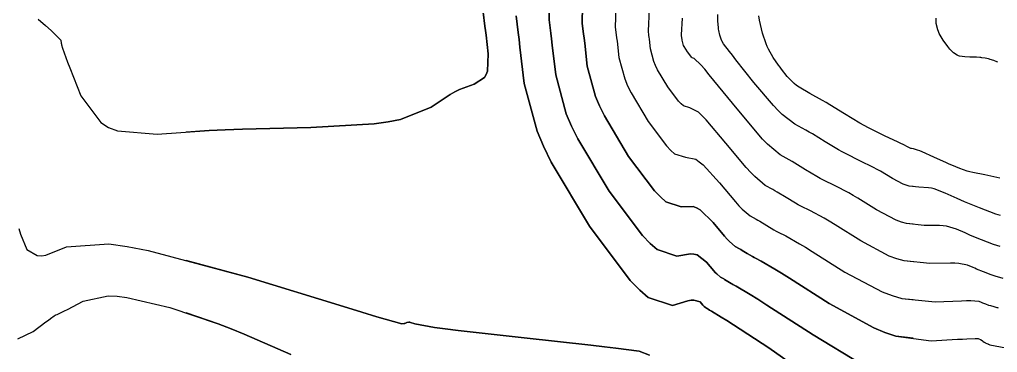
# Model space of a CAD drawing. Header units: metres. Extents: x 837476 to 838477, y 1189012 to 1191014.
# Drawn here: x 837813.5 to 837880.7, y 1190298.2 to 1190321.2 of the extents above; entities that cross this region are included whole.
import ezdxf

# ---------------------------------------------------------------- set-up
doc = ezdxf.new("R2010")
doc.units = ezdxf.units.M
doc.header["$LTSCALE"] = 0.3
doc.layers.add('COTAS 10', color=1, linetype='Continuous')
doc.layers.add('COTAS INT', color=252, linetype='Continuous')

msp = doc.modelspace()

# ---------------------------------------------------------------- linework, layer by layer
at = {"layer": 'COTAS 10'}
for points in [[(837871.373, 1190297.422), (837868.052, 1190299.442), (837864.865, 1190301.492), (837864.237, 1190301.893), (837863.719, 1190302.221), (837862.763, 1190302.803), (837862.529, 1190302.919), (837862.465, 1190302.953), (837862.401, 1190302.989), (837862.175, 1190303.125), (837861.961, 1190303.257), (837861.905, 1190303.29), (837861.851, 1190303.321), (837861.666, 1190303.422), (837861.415, 1190303.634), (837861.318, 1190303.735), (837861.21, 1190303.856), (837860.721, 1190304.446), (837860.062, 1190304.942), (837859.847, 1190305.003), (837859.616, 1190305.032), (837858.665, 1190304.859), (837857.315, 1190305.309), (837856.834, 1190305.73), (837856.306, 1190306.28), (837854.01, 1190309.334), (837851.866, 1190312.932), (837851.434, 1190313.824), (837851.072, 1190314.671), (837850.346, 1190317.356), (837850.113, 1190319.392), (837850.062, 1190319.83), (837850.016, 1190320.214), (837849.899, 1190321.147), (837849.879, 1190322.238)], [(837849.879, 1190322.238), (837849.899, 1190321.147), (837850.016, 1190320.214), (837850.062, 1190319.83), (837850.113, 1190319.392), (837850.346, 1190317.356), (837851.072, 1190314.671), (837851.434, 1190313.824), (837851.866, 1190312.932), (837854.01, 1190309.334), (837856.306, 1190306.28), (837856.834, 1190305.73), (837857.315, 1190305.309), (837858.665, 1190304.859), (837859.616, 1190305.032), (837859.847, 1190305.003), (837860.062, 1190304.942), (837860.721, 1190304.446), (837861.21, 1190303.856), (837861.318, 1190303.735), (837861.415, 1190303.634), (837861.666, 1190303.422), (837861.851, 1190303.321), (837861.905, 1190303.29), (837861.961, 1190303.257), (837862.175, 1190303.125), (837862.401, 1190302.989), (837862.465, 1190302.953), (837862.529, 1190302.919), (837862.763, 1190302.803), (837863.719, 1190302.221), (837864.237, 1190301.893), (837864.865, 1190301.492), (837868.052, 1190299.442), (837871.373, 1190297.422)], [(837874.923, 1190309.659), (837874.642, 1190309.689), (837874.447, 1190309.746), (837874.248, 1190309.819), (837873.495, 1190310.217), (837872.679, 1190310.709), (837872.44, 1190310.841), (837872.196, 1190310.971), (837871.265, 1190311.428), (837870.309, 1190311.9), (837870.048, 1190312.04), (837869.789, 1190312.184), (837868.868, 1190312.739), (837867.996, 1190313.278), (837867.768, 1190313.413), (837867.546, 1190313.541), (837866.794, 1190313.95), (837865.926, 1190314.616), (837865.632, 1190314.905), (837865.314, 1190315.24), (837863.969, 1190316.83), (837862.738, 1190318.385), (837862.493, 1190318.698), (837862.288, 1190318.96), (837861.893, 1190319.48), (837861.774, 1190319.686), (837861.745, 1190319.749), (837861.717, 1190319.816), (837861.627, 1190320.079), (837861.558, 1190320.4), (837861.543, 1190320.503), (837861.53, 1190320.611), (837861.498, 1190321.051), (837861.492, 1190321.511)], [(837880.929, 1190307.652), (837880.614, 1190307.759), (837879.499, 1190308.182), (837878.465, 1190308.613), (837878.202, 1190308.726), (837877.949, 1190308.836), (837877.119, 1190309.209), (837876.377, 1190309.488), (837876.18, 1190309.538), (837875.986, 1190309.576), (837875.316, 1190309.618), (837874.642, 1190309.689), (837874.447, 1190309.746), (837874.248, 1190309.819), (837873.495, 1190310.217), (837872.679, 1190310.709), (837872.44, 1190310.841), (837872.196, 1190310.971), (837871.265, 1190311.428), (837870.309, 1190311.9), (837870.048, 1190312.04), (837869.789, 1190312.184), (837868.868, 1190312.739), (837867.996, 1190313.278), (837867.768, 1190313.413), (837867.546, 1190313.541), (837866.794, 1190313.95), (837865.926, 1190314.616), (837865.632, 1190314.905), (837865.314, 1190315.24), (837863.969, 1190316.83), (837862.738, 1190318.385), (837862.493, 1190318.698), (837862.288, 1190318.96), (837861.893, 1190319.48), (837861.774, 1190319.686), (837861.745, 1190319.749), (837861.717, 1190319.816), (837861.627, 1190320.079), (837861.558, 1190320.4), (837861.543, 1190320.503), (837861.53, 1190320.611), (837861.498, 1190321.051), (837861.492, 1190321.511)], [(837813.357, 1190299.169), (837814.41, 1190299.673), (837815.291, 1190300.332), (837815.464, 1190300.461), (837815.606, 1190300.568), (837815.864, 1190300.759), (837815.929, 1190300.796), (837815.949, 1190300.805), (837815.971, 1190300.814), (837816.057, 1190300.842), (837816.389, 1190300.999), (837816.565, 1190301.089), (837816.778, 1190301.198), (837817.85, 1190301.763), (837819.562, 1190302.119), (837820.177, 1190302.098), (837820.854, 1190302.025), (837823.81, 1190301.326), (837827.128, 1190300.196), (837828.033, 1190299.851), (837828.931, 1190299.492), (837832.126, 1190298.078)], [(837832.126, 1190298.078), (837828.931, 1190299.492), (837828.033, 1190299.851), (837827.128, 1190300.196), (837824.923, 1190300.947)]]:
    msp.add_lwpolyline(points, dxfattribs=at)
at = {"layer": 'COTAS INT'}
for points in [[(837874.923, 1190299.203), (837873.732, 1190299.361), (837872.987, 1190299.605), (837872.211, 1190299.915), (837869.14, 1190301.597), (837866.428, 1190303.336), (837865.878, 1190303.683), (837865.414, 1190303.971), (837864.464, 1190304.528), (837864.085, 1190304.715), (837863.981, 1190304.77), (837863.879, 1190304.828), (837863.514, 1190305.047), (837863.168, 1190305.261), (837863.078, 1190305.314), (837862.99, 1190305.365), (837862.692, 1190305.528), (837862.286, 1190305.87), (837862.13, 1190306.034), (837861.955, 1190306.228), (837861.165, 1190307.181), (837860.273, 1190308.047), (837860.033, 1190308.186), (837859.796, 1190308.282), (837858.965, 1190308.265), (837857.919, 1190308.614), (837857.546, 1190308.94), (837857.137, 1190309.366), (837855.358, 1190311.733), (837853.696, 1190314.522), (837853.361, 1190315.213), (837853.08, 1190315.87), (837852.518, 1190317.951), (837852.337, 1190319.529), (837852.298, 1190319.868), (837852.262, 1190320.166), (837852.171, 1190320.889), (837852.183, 1190322.107)], [(837852.183, 1190322.107), (837852.171, 1190320.889), (837852.262, 1190320.166), (837852.298, 1190319.868), (837852.337, 1190319.529), (837852.518, 1190317.951), (837853.08, 1190315.87), (837853.361, 1190315.213), (837853.696, 1190314.522), (837855.358, 1190311.733), (837857.137, 1190309.366), (837857.546, 1190308.94), (837857.919, 1190308.614), (837858.965, 1190308.265), (837859.796, 1190308.282), (837860.033, 1190308.186), (837860.273, 1190308.047), (837861.165, 1190307.181), (837861.955, 1190306.228), (837862.13, 1190306.034), (837862.286, 1190305.87), (837862.692, 1190305.528), (837862.99, 1190305.365), (837863.078, 1190305.314), (837863.168, 1190305.261), (837863.514, 1190305.047), (837863.879, 1190304.828), (837863.981, 1190304.77), (837864.085, 1190304.715), (837864.464, 1190304.528), (837865.414, 1190303.971), (837865.878, 1190303.683), (837866.428, 1190303.336), (837869.14, 1190301.597), (837872.211, 1190299.915), (837872.987, 1190299.605), (837873.732, 1190299.361), (837876.153, 1190299.04), (837877.966, 1190299.135), (837878.327, 1190299.154), (837878.626, 1190299.17), (837879.198, 1190299.199), (837879.358, 1190299.191), (837879.399, 1190299.183), (837879.438, 1190299.173), (837879.563, 1190299.118), (837879.671, 1190299.047), (837879.699, 1190299.028), (837879.726, 1190299.009), (837879.815, 1190298.939), (837879.894, 1190298.881), (837879.914, 1190298.869), (837879.934, 1190298.859), (837879.997, 1190298.836), (837880.064, 1190298.817), (837880.086, 1190298.809), (837880.109, 1190298.799), (837880.202, 1190298.755), (837881.296, 1190298.541)], [(837854.486, 1190321.976), (837854.444, 1190320.631), (837854.508, 1190320.118), (837854.533, 1190319.907), (837854.562, 1190319.665), (837854.69, 1190318.546), (837855.089, 1190317.069), (837855.288, 1190316.603), (837855.526, 1190316.112), (837856.705, 1190314.133), (837857.968, 1190312.453), (837858.258, 1190312.151), (837858.523, 1190311.919), (837859.266, 1190311.672), (837859.975, 1190311.532), (837860.219, 1190311.369), (837860.483, 1190311.152), (837861.609, 1190309.917), (837862.699, 1190308.601), (837862.941, 1190308.333), (837863.157, 1190308.106), (837863.718, 1190307.633), (837864.129, 1190307.409), (837864.251, 1190307.339), (837864.375, 1190307.265), (837864.852, 1190306.97), (837865.356, 1190306.667), (837865.498, 1190306.588), (837865.641, 1190306.511), (837866.164, 1190306.253), (837867.109, 1190305.721), (837867.518, 1190305.472), (837867.991, 1190305.179), (837870.229, 1190303.752), (837872.796, 1190302.395), (837873.476, 1190302.146), (837874.142, 1190301.953), (837876.438, 1190301.711), (837878.243, 1190301.791), (837878.6, 1190301.801), (837878.895, 1190301.804), (837879.446, 1190301.772), (837879.605, 1190301.701), (837879.654, 1190301.679), (837879.705, 1190301.658), (837879.904, 1190301.575), (837880.118, 1190301.493), (837880.24, 1190301.453), (837880.465, 1190301.388), (837880.672, 1190301.334), (837880.721, 1190301.32), (837880.767, 1190301.308)], [(837854.486, 1190321.976), (837854.444, 1190320.631), (837854.508, 1190320.118), (837854.533, 1190319.907), (837854.562, 1190319.665), (837854.69, 1190318.546), (837855.089, 1190317.069), (837855.288, 1190316.603), (837855.526, 1190316.112), (837856.705, 1190314.133), (837857.968, 1190312.453), (837858.258, 1190312.151), (837858.523, 1190311.919), (837859.266, 1190311.672), (837859.975, 1190311.532), (837860.219, 1190311.369), (837860.483, 1190311.152), (837861.609, 1190309.917), (837862.699, 1190308.601), (837862.941, 1190308.333), (837863.157, 1190308.106), (837863.718, 1190307.633), (837864.129, 1190307.409), (837864.251, 1190307.339), (837864.375, 1190307.265), (837864.852, 1190306.97), (837865.356, 1190306.667), (837865.498, 1190306.588), (837865.641, 1190306.511), (837866.164, 1190306.253), (837867.109, 1190305.721), (837867.518, 1190305.472), (837867.991, 1190305.179), (837870.229, 1190303.752), (837872.796, 1190302.395), (837873.476, 1190302.146), (837874.142, 1190301.953), (837874.923, 1190301.871)], [(837874.923, 1190304.467), (837874.309, 1190304.532), (837873.799, 1190304.68), (837873.28, 1190304.87), (837871.318, 1190305.907), (837869.554, 1190307.022), (837869.159, 1190307.262), (837868.805, 1190307.471), (837867.864, 1190307.978), (837867.197, 1190308.307), (837867.015, 1190308.405), (837866.834, 1190308.506), (837866.191, 1190308.893), (837865.582, 1190309.27), (837865.423, 1190309.364), (837865.268, 1190309.453), (837864.743, 1190309.739), (837864.027, 1190310.342), (837863.752, 1190310.631), (837863.444, 1190310.974), (837862.053, 1190312.653), (837860.694, 1190314.257), (837860.405, 1190314.552), (837860.154, 1190314.783), (837859.566, 1190315.078), (837859.127, 1190315.224), (837858.971, 1190315.361), (837858.799, 1190315.54), (837858.053, 1190316.533), (837857.356, 1190317.702), (837857.215, 1190317.992), (837857.098, 1190318.268), (837856.862, 1190319.14), (837856.786, 1190319.802), (837856.769, 1190319.945), (837856.754, 1190320.07), (837856.716, 1190320.373), (837856.79, 1190321.845)], [(837881.115, 1190303.329), (837880.576, 1190303.485), (837880.429, 1190303.533), (837880.284, 1190303.582), (837879.769, 1190303.777), (837879.292, 1190303.976), (837879.17, 1190304.028), (837879.053, 1190304.079), (837878.67, 1190304.251), (837878.056, 1190304.366), (837877.793, 1190304.38), (837877.49, 1190304.386), (837876.064, 1190304.347), (837874.309, 1190304.532), (837873.799, 1190304.68), (837873.28, 1190304.87), (837871.318, 1190305.907), (837869.554, 1190307.022), (837869.159, 1190307.262), (837868.805, 1190307.471), (837867.864, 1190307.978), (837867.197, 1190308.307), (837867.015, 1190308.405), (837866.834, 1190308.506), (837866.191, 1190308.893), (837865.582, 1190309.27), (837865.423, 1190309.364), (837865.268, 1190309.453), (837864.743, 1190309.739), (837864.027, 1190310.342), (837863.752, 1190310.631), (837863.444, 1190310.974), (837862.053, 1190312.653), (837860.694, 1190314.257), (837860.405, 1190314.552), (837860.154, 1190314.783), (837859.566, 1190315.078), (837859.127, 1190315.224), (837858.971, 1190315.361), (837858.799, 1190315.54), (837858.053, 1190316.533), (837857.356, 1190317.702), (837857.215, 1190317.992), (837857.098, 1190318.268), (837856.862, 1190319.14), (837856.786, 1190319.802), (837856.769, 1190319.945), (837856.754, 1190320.07), (837856.716, 1190320.373), (837856.79, 1190321.845)], [(837814.746, 1190321.186), (837815.249, 1190320.758), (837815.654, 1190320.404), (837816.31, 1190319.733), (837816.34, 1190319.533), (837816.351, 1190319.475), (837816.363, 1190319.416), (837816.418, 1190319.196), (837816.651, 1190318.552), (837816.775, 1190318.227), (837816.926, 1190317.837), (837817.687, 1190315.897), (837819.061, 1190314.058), (837819.598, 1190313.733), (837820.202, 1190313.486), (837822.949, 1190313.259), (837826.508, 1190313.506), (837827.625, 1190313.56), (837828.799, 1190313.606), (837833.51, 1190313.72), (837837.87, 1190313.978), (837838.822, 1190314.115), (837839.663, 1190314.282), (837841.778, 1190315.122), (837843.078, 1190315.991), (837843.405, 1190316.175), (837843.719, 1190316.335), (837844.733, 1190316.709), (837845.443, 1190317.158), (837845.565, 1190317.365), (837845.654, 1190317.608), (837845.706, 1190318.787), (837845.555, 1190320.088), (837845.516, 1190320.409), (837845.479, 1190320.712), (837845.354, 1190321.664)], [(837845.354, 1190321.664), (837845.479, 1190320.712), (837845.516, 1190320.409), (837845.555, 1190320.088), (837845.706, 1190318.787), (837845.654, 1190317.608), (837845.565, 1190317.365), (837845.443, 1190317.158), (837844.733, 1190316.709), (837843.719, 1190316.335), (837843.405, 1190316.175), (837843.078, 1190315.991), (837841.778, 1190315.122), (837839.663, 1190314.282), (837838.822, 1190314.115), (837837.87, 1190313.978), (837833.51, 1190313.72), (837828.799, 1190313.606), (837827.625, 1190313.56), (837826.508, 1190313.506), (837824.923, 1190313.396)], [(837847.626, 1190321.406), (837847.77, 1190320.262), (837847.826, 1190319.792), (837847.889, 1190319.255), (837848.174, 1190316.761), (837849.063, 1190313.472), (837849.507, 1190312.435), (837850.036, 1190311.341), (837852.662, 1190306.934), (837855.475, 1190303.193), (837856.121, 1190302.52), (837856.711, 1190302.004), (837858.365, 1190301.453), (837859.437, 1190301.781), (837859.661, 1190301.82), (837859.852, 1190301.837), (837860.277, 1190301.71), (837860.465, 1190301.483), (837860.507, 1190301.437), (837860.544, 1190301.398), (837860.641, 1190301.316), (837860.712, 1190301.277), (837860.754, 1190301.253), (837860.837, 1190301.202), (837860.923, 1190301.149), (837860.973, 1190301.123), (837861.063, 1190301.078), (837861.721, 1190300.666), (837862.104, 1190300.421), (837862.574, 1190300.12), (837864.996, 1190298.558), (837867.263, 1190296.941)], [(837867.263, 1190296.941), (837864.996, 1190298.558), (837862.574, 1190300.12), (837862.104, 1190300.421), (837861.721, 1190300.666), (837861.063, 1190301.078), (837860.973, 1190301.123), (837860.923, 1190301.149), (837860.837, 1190301.202), (837860.754, 1190301.253), (837860.712, 1190301.277), (837860.641, 1190301.316), (837860.544, 1190301.398), (837860.507, 1190301.437), (837860.465, 1190301.483), (837860.277, 1190301.71), (837859.852, 1190301.837), (837859.661, 1190301.82), (837859.437, 1190301.781), (837858.365, 1190301.453), (837856.711, 1190302.004), (837856.121, 1190302.52), (837855.475, 1190303.193), (837852.662, 1190306.934), (837850.036, 1190311.341), (837849.507, 1190312.435), (837849.063, 1190313.472), (837848.174, 1190316.761), (837847.889, 1190319.255), (837847.826, 1190319.792), (837847.77, 1190320.262), (837847.626, 1190321.406)], [(837874.923, 1190307.063), (837874.476, 1190307.11), (837874.123, 1190307.213), (837873.764, 1190307.344), (837872.406, 1190308.062), (837871.116, 1190308.865), (837870.8, 1190309.051), (837870.5, 1190309.221), (837869.565, 1190309.703), (837868.753, 1190310.103), (837868.531, 1190310.222), (837868.311, 1190310.345), (837867.529, 1190310.816), (837866.789, 1190311.274), (837866.596, 1190311.388), (837866.407, 1190311.497), (837865.769, 1190311.845), (837864.898, 1190312.578), (837864.564, 1190312.93), (837864.189, 1190313.346), (837862.497, 1190315.389), (837860.904, 1190317.362), (837860.591, 1190317.735), (837860.333, 1190318.033), (837859.866, 1190318.484), (837859.731, 1190318.529), (837859.683, 1190318.571), (837859.63, 1190318.626), (837859.4, 1190318.932), (837859.186, 1190319.292), (837859.142, 1190319.382), (837859.106, 1190319.467), (837859.033, 1190319.735), (837859.01, 1190319.939), (837859.005, 1190319.983), (837859, 1190320.021), (837858.989, 1190320.115), (837859.061, 1190321.256)], [(837880.911, 1190305.517), (837880.679, 1190305.592), (837880.449, 1190305.671), (837879.634, 1190305.98), (837878.878, 1190306.295), (837878.686, 1190306.377), (837878.501, 1190306.458), (837877.895, 1190306.73), (837877.217, 1190306.927), (837876.987, 1190306.959), (837876.738, 1190306.981), (837875.69, 1190306.982), (837874.476, 1190307.11), (837874.123, 1190307.213), (837873.764, 1190307.344), (837872.406, 1190308.062), (837871.116, 1190308.865), (837870.8, 1190309.051), (837870.5, 1190309.221), (837869.565, 1190309.703), (837868.753, 1190310.103), (837868.531, 1190310.222), (837868.311, 1190310.345), (837867.529, 1190310.816), (837866.789, 1190311.274), (837866.596, 1190311.388), (837866.407, 1190311.497), (837865.769, 1190311.845), (837864.898, 1190312.578), (837864.564, 1190312.93), (837864.189, 1190313.346), (837862.497, 1190315.389), (837860.904, 1190317.362), (837860.591, 1190317.735), (837860.333, 1190318.033), (837859.866, 1190318.484), (837859.731, 1190318.529), (837859.683, 1190318.571), (837859.63, 1190318.626), (837859.4, 1190318.932), (837859.186, 1190319.292), (837859.142, 1190319.382), (837859.106, 1190319.467), (837859.033, 1190319.735), (837859.01, 1190319.939), (837859.005, 1190319.983), (837859, 1190320.021), (837858.989, 1190320.115), (837859.061, 1190321.256)], [(837874.923, 1190312.256), (837874.809, 1190312.268), (837874.771, 1190312.279), (837874.731, 1190312.294), (837874.583, 1190312.372), (837874.242, 1190312.552), (837874.081, 1190312.63), (837873.891, 1190312.721), (837872.966, 1190313.153), (837871.865, 1190313.696), (837871.565, 1190313.857), (837871.267, 1190314.023), (837870.206, 1190314.661), (837869.203, 1190315.282), (837868.941, 1190315.437), (837868.686, 1190315.585), (837867.82, 1190316.056), (837867.081, 1190316.494), (837866.906, 1190316.621), (837866.744, 1190316.75), (837866.264, 1190317.234), (837865.875, 1190317.739), (837865.77, 1190317.88), (837865.667, 1190318.023), (837865.302, 1190318.542), (837864.972, 1190319.119), (837864.889, 1190319.297), (837864.811, 1190319.484), (837864.559, 1190320.223), (837864.366, 1190321.121), (837864.324, 1190321.408)], [(837880.881, 1190310.244), (837879.849, 1190310.469), (837879.02, 1190310.63), (837878.826, 1190310.676), (837878.646, 1190310.722), (837878.124, 1190310.892), (837877.593, 1190311.12), (837877.408, 1190311.202), (837877.207, 1190311.293), (837876.344, 1190311.688), (837875.538, 1190312.049), (837875.374, 1190312.117), (837875.234, 1190312.172), (837874.942, 1190312.254), (837874.809, 1190312.268), (837874.771, 1190312.279), (837874.731, 1190312.294), (837874.583, 1190312.372), (837874.242, 1190312.552), (837874.081, 1190312.63), (837873.891, 1190312.721), (837872.966, 1190313.153), (837871.865, 1190313.696), (837871.565, 1190313.857), (837871.267, 1190314.023), (837870.206, 1190314.661), (837869.203, 1190315.282), (837868.941, 1190315.437), (837868.686, 1190315.585), (837867.82, 1190316.056), (837867.081, 1190316.494), (837866.906, 1190316.621), (837866.744, 1190316.75), (837866.264, 1190317.234), (837865.875, 1190317.739), (837865.77, 1190317.88), (837865.667, 1190318.023), (837865.302, 1190318.542), (837864.972, 1190319.119), (837864.889, 1190319.297), (837864.811, 1190319.484), (837864.559, 1190320.223), (837864.366, 1190321.121), (837864.324, 1190321.408)], [(837880.749, 1190318.227), (837880.689, 1190318.255), (837880.462, 1190318.344), (837880.231, 1190318.416), (837880.168, 1190318.433), (837880.105, 1190318.448), (837879.88, 1190318.495), (837879.652, 1190318.527), (837879.588, 1190318.535), (837879.522, 1190318.541), (837879.28, 1190318.558), (837879.006, 1190318.57), (837878.92, 1190318.573), (837878.831, 1190318.576), (837878.472, 1190318.589), (837878.119, 1190318.638), (837878.033, 1190318.665), (837877.952, 1190318.697), (837877.7, 1190318.86), (837877.459, 1190319.115), (837877.384, 1190319.206), (837877.306, 1190319.305), (837876.996, 1190319.735), (837876.721, 1190320.206), (837876.664, 1190320.331), (837876.616, 1190320.454), (837876.514, 1190320.876), (837876.507, 1190321.245)], [(837813.431, 1190306.761), (837813.533, 1190306.368), (837813.974, 1190305.329), (837814.697, 1190304.901), (837814.977, 1190304.895), (837815.291, 1190304.937), (837816.712, 1190305.494), (837819.625, 1190305.705), (837820.879, 1190305.529), (837822.328, 1190305.252), (837829.178, 1190303.404), (837835.741, 1190301.385), (837837.008, 1190301), (837838.038, 1190300.69), (837839.771, 1190300.201), (837839.933, 1190300.216), (837839.971, 1190300.224), (837840.007, 1190300.235), (837840.114, 1190300.288), (837840.251, 1190300.313), (837840.306, 1190300.305), (837840.368, 1190300.291), (837840.655, 1190300.189), (837842.011, 1190299.956), (837842.748, 1190299.859), (837843.641, 1190299.749), (837848.17, 1190299.236), (837852.762, 1190298.729), (837853.694, 1190298.623), (837854.48, 1190298.531), (837856.091, 1190298.322), (837856.787, 1190298.037)], [(837856.787, 1190298.037), (837856.091, 1190298.322), (837854.48, 1190298.531), (837853.694, 1190298.623), (837852.762, 1190298.729), (837848.17, 1190299.236), (837843.641, 1190299.749), (837842.748, 1190299.859), (837842.011, 1190299.956), (837840.655, 1190300.189), (837840.368, 1190300.291), (837840.306, 1190300.305), (837840.251, 1190300.313), (837840.114, 1190300.288), (837840.007, 1190300.235), (837839.971, 1190300.224), (837839.933, 1190300.216), (837839.771, 1190300.201), (837838.038, 1190300.69), (837837.008, 1190301), (837835.741, 1190301.385), (837829.178, 1190303.404), (837824.923, 1190304.552)]]:
    msp.add_lwpolyline(points, dxfattribs=at)

doc.saveas('drawing.dxf')
